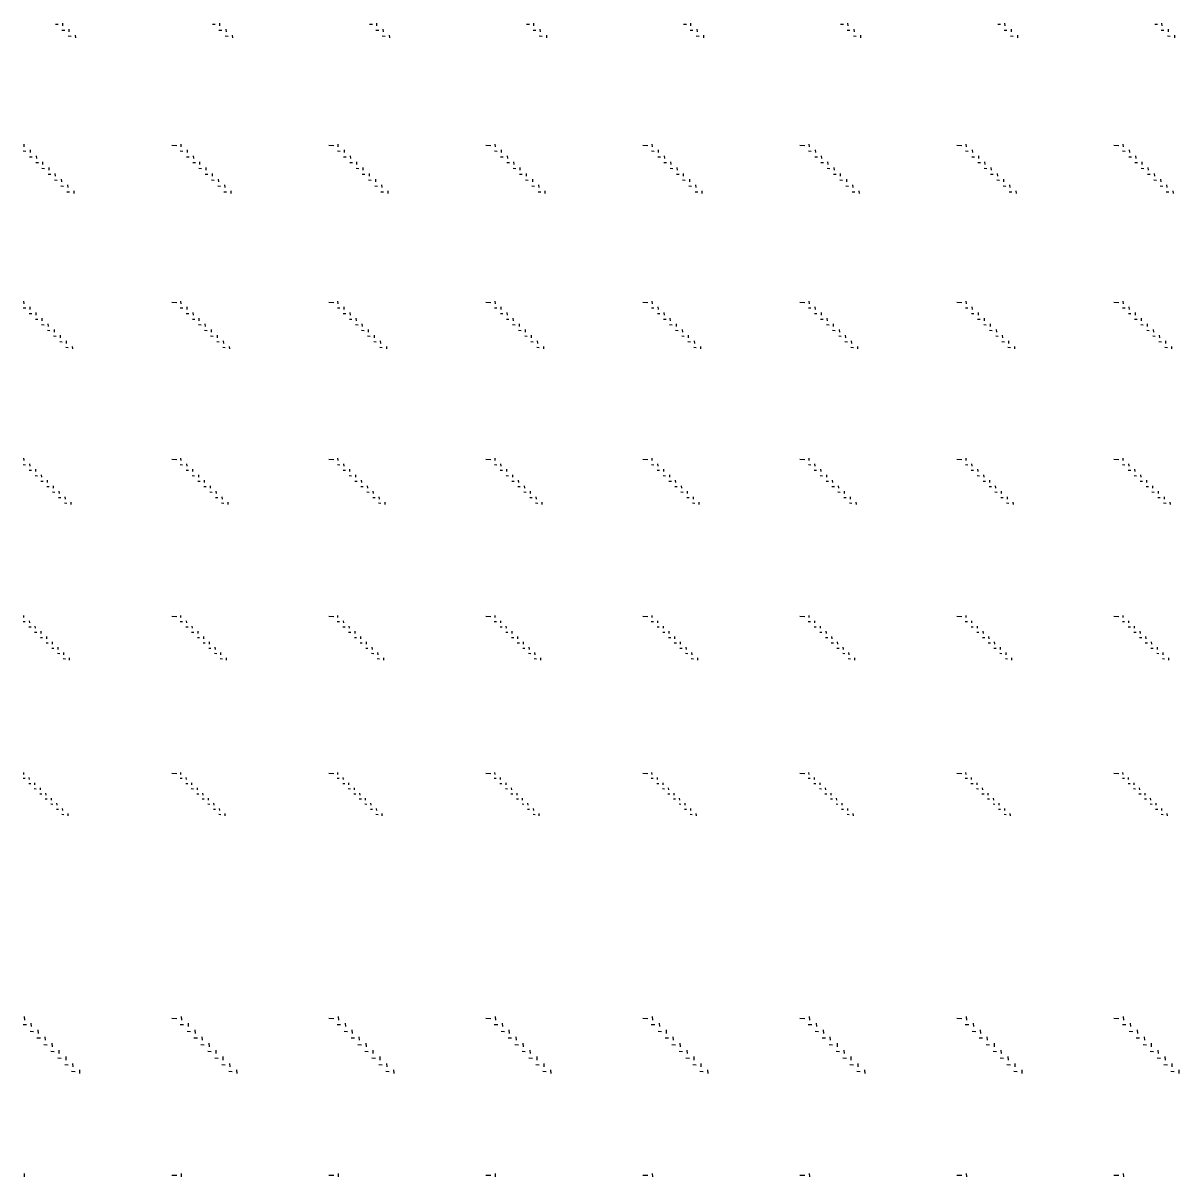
# Model space of a CAD drawing. Extents: x 0 to 300000, y 0 to 300000.
# Drawn here: x 186890 to 223690, y 113245 to 149995 of the extents above; entities that cross this region are included whole.
import ezdxf

# ---------------------------------------------------------------- set-up
doc = ezdxf.new("R2010")
doc.units = 0
doc.header["$MEASUREMENT"] = 0
doc.layers.get('0').update_dxf_attribs({"linetype": 'CONTINUOUS'})

msp = doc.modelspace()

# ---------------------------------------------------------------- linework, layer by layer
at = {"color": 7}
for p, q in [((187920, 149965), (188010, 149960)), ((188140, 149995), (188145, 149905)), ((188345, 149805), (188350, 149715)), ((192920, 149965), (193010, 149960)), ((193140, 149995), (193145, 149905)), ((193345, 149805), (193350, 149715)), ((197920, 149965), (198010, 149960)), ((198140, 149995), (198145, 149905)), ((198345, 149805), (198350, 149715)), ((202920, 149965), (203010, 149960)), ((203140, 149995), (203145, 149905)), ((203345, 149805), (203350, 149715)), ((207920, 149965), (208010, 149960)), ((208140, 149995), (208145, 149905)), ((208345, 149805), (208350, 149715)), ((212920, 149965), (213010, 149960)), ((213140, 149995), (213145, 149905)), ((213345, 149805), (213350, 149715)), ((217920, 149965), (218010, 149960)), ((218140, 149995), (218145, 149905)), ((218345, 149805), (218350, 149715)), ((222920, 149965), (223010, 149960)), ((223140, 149995), (223145, 149905)), ((223345, 149805), (223350, 149715)), ((188125, 149775), (188215, 149770)), ((188325, 149585), (188415, 149580)), ((188550, 149615), (188555, 149525)), ((193125, 149775), (193215, 149770)), ((193325, 149585), (193415, 149580)), ((193550, 149615), (193555, 149525)), ((198125, 149775), (198215, 149770)), ((198325, 149585), (198415, 149580)), ((198550, 149615), (198555, 149525)), ((203125, 149775), (203215, 149770)), ((203325, 149585), (203415, 149580)), ((203550, 149615), (203555, 149525)), ((208125, 149775), (208215, 149770)), ((208325, 149585), (208415, 149580)), ((208550, 149615), (208555, 149525)), ((213125, 149775), (213215, 149770)), ((213325, 149585), (213415, 149580)), ((213550, 149615), (213555, 149525)), ((218125, 149775), (218215, 149770)), ((218325, 149585), (218415, 149580)), ((218550, 149615), (218555, 149525)), ((223125, 149775), (223215, 149770)), ((223325, 149585), (223415, 149580)), ((223550, 149615), (223555, 149525)), ((186910, 146140), (186915, 146055)), ((191620, 146105), (191780, 146095)), ((191910, 146140), (191915, 146055)), ((196620, 146105), (196780, 146095)), ((196910, 146140), (196915, 146055)), ((201620, 146105), (201780, 146095)), ((201910, 146140), (201915, 146055)), ((206620, 146105), (206780, 146095)), ((206910, 146140), (206915, 146055)), ((211620, 146105), (211780, 146095)), ((211910, 146140), (211915, 146055)), ((216620, 146105), (216780, 146095)), ((216910, 146140), (216915, 146055)), ((221620, 146105), (221780, 146095)), ((221910, 146140), (221915, 146055)), ((186895, 145925), (186980, 145920)), ((187095, 145740), (187180, 145735)), ((187110, 145955), (187115, 145870)), ((187305, 145770), (187315, 145685)), ((191895, 145925), (191980, 145920)), ((192095, 145740), (192180, 145735)), ((192110, 145955), (192115, 145870)), ((192305, 145770), (192315, 145685)), ((196895, 145925), (196980, 145920)), ((197095, 145740), (197180, 145735)), ((197110, 145955), (197115, 145870)), ((197305, 145770), (197315, 145685)), ((201895, 145925), (201980, 145920)), ((202095, 145740), (202180, 145735)), ((202110, 145955), (202115, 145870)), ((202305, 145770), (202315, 145685)), ((206895, 145925), (206980, 145920)), ((207095, 145740), (207180, 145735)), ((207110, 145955), (207115, 145870)), ((207305, 145770), (207315, 145685)), ((211895, 145925), (211980, 145920)), ((212095, 145740), (212180, 145735)), ((212110, 145955), (212115, 145870)), ((212305, 145770), (212315, 145685)), ((216895, 145925), (216980, 145920)), ((217095, 145740), (217180, 145735)), ((217110, 145955), (217115, 145870)), ((217305, 145770), (217315, 145685)), ((221895, 145925), (221980, 145920)), ((222095, 145740), (222180, 145735)), ((222110, 145955), (222115, 145870)), ((222305, 145770), (222315, 145685)), ((187290, 145555), (187375, 145550)), ((187490, 145370), (187575, 145365)), ((187505, 145580), (187510, 145495)), ((187705, 145395), (187710, 145310)), ((192290, 145555), (192375, 145550)), ((192490, 145370), (192575, 145365)), ((192505, 145580), (192510, 145495)), ((192705, 145395), (192710, 145310)), ((197290, 145555), (197375, 145550)), ((197490, 145370), (197575, 145365)), ((197505, 145580), (197510, 145495)), ((197705, 145395), (197710, 145310)), ((202290, 145555), (202375, 145550)), ((202490, 145370), (202575, 145365)), ((202505, 145580), (202510, 145495)), ((202705, 145395), (202710, 145310)), ((207290, 145555), (207375, 145550)), ((207490, 145370), (207575, 145365)), ((207505, 145580), (207510, 145495)), ((207705, 145395), (207710, 145310)), ((212290, 145555), (212375, 145550)), ((212490, 145370), (212575, 145365)), ((212505, 145580), (212510, 145495)), ((212705, 145395), (212710, 145310)), ((217290, 145555), (217375, 145550)), ((217490, 145370), (217575, 145365)), ((217505, 145580), (217510, 145495)), ((217705, 145395), (217710, 145310)), ((222290, 145555), (222375, 145550)), ((222490, 145370), (222575, 145365)), ((222505, 145580), (222510, 145495)), ((222705, 145395), (222710, 145310)), ((187690, 145185), (187775, 145180)), ((187890, 145000), (187975, 144995)), ((187905, 145210), (187910, 145125)), ((188105, 145025), (188110, 144940)), ((192690, 145185), (192775, 145180)), ((192890, 145000), (192975, 144995)), ((192905, 145210), (192910, 145125)), ((193105, 145025), (193110, 144940)), ((197690, 145185), (197775, 145180)), ((197890, 145000), (197975, 144995)), ((197905, 145210), (197910, 145125)), ((198105, 145025), (198110, 144940)), ((202690, 145185), (202775, 145180)), ((202890, 145000), (202975, 144995)), ((202905, 145210), (202910, 145125)), ((203105, 145025), (203110, 144940)), ((207690, 145185), (207775, 145180)), ((207890, 145000), (207975, 144995)), ((207905, 145210), (207910, 145125)), ((208105, 145025), (208110, 144940)), ((212690, 145185), (212775, 145180)), ((212890, 145000), (212975, 144995)), ((212905, 145210), (212910, 145125)), ((213105, 145025), (213110, 144940)), ((217690, 145185), (217775, 145180)), ((217890, 145000), (217975, 144995)), ((217905, 145210), (217910, 145125)), ((218105, 145025), (218110, 144940)), ((222690, 145185), (222775, 145180)), ((222890, 145000), (222975, 144995)), ((222905, 145210), (222910, 145125)), ((223105, 145025), (223110, 144940)), ((188090, 144815), (188175, 144805)), ((188285, 144625), (188370, 144620)), ((188300, 144840), (188310, 144755)), ((188500, 144655), (188505, 144570)), ((193090, 144815), (193175, 144805)), ((193285, 144625), (193370, 144620)), ((193300, 144840), (193310, 144755)), ((193500, 144655), (193505, 144570)), ((198090, 144815), (198175, 144805)), ((198285, 144625), (198370, 144620)), ((198300, 144840), (198310, 144755)), ((198500, 144655), (198505, 144570)), ((203090, 144815), (203175, 144805)), ((203285, 144625), (203370, 144620)), ((203300, 144840), (203310, 144755)), ((203500, 144655), (203505, 144570)), ((208090, 144815), (208175, 144805)), ((208285, 144625), (208370, 144620)), ((208300, 144840), (208310, 144755)), ((208500, 144655), (208505, 144570)), ((213090, 144815), (213175, 144805)), ((213285, 144625), (213370, 144620)), ((213300, 144840), (213310, 144755)), ((213500, 144655), (213505, 144570)), ((218090, 144815), (218175, 144805)), ((218285, 144625), (218370, 144620)), ((218300, 144840), (218310, 144755)), ((218500, 144655), (218505, 144570)), ((223090, 144815), (223175, 144805)), ((223285, 144625), (223370, 144620)), ((223300, 144840), (223310, 144755)), ((223500, 144655), (223505, 144570)), ((186905, 141135), (186915, 141055)), ((187100, 140955), (187105, 140875)), ((191620, 141105), (191780, 141095)), ((191905, 141135), (191915, 141055)), ((192100, 140955), (192105, 140875)), ((196620, 141105), (196780, 141095)), ((196905, 141135), (196915, 141055)), ((197100, 140955), (197105, 140875)), ((201620, 141105), (201780, 141095)), ((201905, 141135), (201915, 141055)), ((202100, 140955), (202105, 140875)), ((206620, 141105), (206780, 141095)), ((206905, 141135), (206915, 141055)), ((207100, 140955), (207105, 140875)), ((211620, 141105), (211780, 141095)), ((211905, 141135), (211915, 141055)), ((212100, 140955), (212105, 140875)), ((216620, 141105), (216780, 141095)), ((216905, 141135), (216915, 141055)), ((217100, 140955), (217105, 140875)), ((221620, 141105), (221780, 141095)), ((221905, 141135), (221915, 141055)), ((222100, 140955), (222105, 140875)), ((186895, 140930), (186975, 140925)), ((187085, 140750), (187165, 140745)), ((187295, 140775), (187300, 140695)), ((187485, 140595), (187490, 140515)), ((191895, 140930), (191975, 140925)), ((192085, 140750), (192165, 140745)), ((192295, 140775), (192300, 140695)), ((192485, 140595), (192490, 140515)), ((196895, 140930), (196975, 140925)), ((197085, 140750), (197165, 140745)), ((197295, 140775), (197300, 140695)), ((197485, 140595), (197490, 140515)), ((201895, 140930), (201975, 140925)), ((202085, 140750), (202165, 140745)), ((202295, 140775), (202300, 140695)), ((202485, 140595), (202490, 140515)), ((206895, 140930), (206975, 140925)), ((207085, 140750), (207165, 140745)), ((207295, 140775), (207300, 140695)), ((207485, 140595), (207490, 140515)), ((211895, 140930), (211975, 140925)), ((212085, 140750), (212165, 140745)), ((212295, 140775), (212300, 140695)), ((212485, 140595), (212490, 140515)), ((216895, 140930), (216975, 140925)), ((217085, 140750), (217165, 140745)), ((217295, 140775), (217300, 140695)), ((217485, 140595), (217490, 140515)), ((221895, 140930), (221975, 140925)), ((222085, 140750), (222165, 140745)), ((222295, 140775), (222300, 140695)), ((222485, 140595), (222490, 140515)), ((187280, 140570), (187360, 140565)), ((187475, 140390), (187555, 140385)), ((187665, 140210), (187745, 140205)), ((187680, 140415), (187685, 140335)), ((187875, 140235), (187880, 140155)), ((192280, 140570), (192360, 140565)), ((192475, 140390), (192555, 140385)), ((192665, 140210), (192745, 140205)), ((192680, 140415), (192685, 140335)), ((192875, 140235), (192880, 140155)), ((197280, 140570), (197360, 140565)), ((197475, 140390), (197555, 140385)), ((197665, 140210), (197745, 140205)), ((197680, 140415), (197685, 140335)), ((197875, 140235), (197880, 140155)), ((202280, 140570), (202360, 140565)), ((202475, 140390), (202555, 140385)), ((202665, 140210), (202745, 140205)), ((202680, 140415), (202685, 140335)), ((202875, 140235), (202880, 140155)), ((207280, 140570), (207360, 140565)), ((207475, 140390), (207555, 140385)), ((207665, 140210), (207745, 140205)), ((207680, 140415), (207685, 140335)), ((207875, 140235), (207880, 140155)), ((212280, 140570), (212360, 140565)), ((212475, 140390), (212555, 140385)), ((212665, 140210), (212745, 140205)), ((212680, 140415), (212685, 140335)), ((212875, 140235), (212880, 140155)), ((217280, 140570), (217360, 140565)), ((217475, 140390), (217555, 140385)), ((217665, 140210), (217745, 140205)), ((217680, 140415), (217685, 140335)), ((217875, 140235), (217880, 140155)), ((222280, 140570), (222360, 140565)), ((222475, 140390), (222555, 140385)), ((222665, 140210), (222745, 140205)), ((222680, 140415), (222685, 140335)), ((222875, 140235), (222880, 140155)), ((187860, 140030), (187940, 140025)), ((188055, 139850), (188135, 139845)), ((188065, 140055), (188070, 139975)), ((188260, 139875), (188265, 139795)), ((192860, 140030), (192940, 140025)), ((193055, 139850), (193135, 139845)), ((193065, 140055), (193070, 139975)), ((193260, 139875), (193265, 139795)), ((197860, 140030), (197940, 140025)), ((198055, 139850), (198135, 139845)), ((198065, 140055), (198070, 139975)), ((198260, 139875), (198265, 139795)), ((202860, 140030), (202940, 140025)), ((203055, 139850), (203135, 139845)), ((203065, 140055), (203070, 139975)), ((203260, 139875), (203265, 139795)), ((207860, 140030), (207940, 140025)), ((208055, 139850), (208135, 139845)), ((208065, 140055), (208070, 139975)), ((208260, 139875), (208265, 139795)), ((212860, 140030), (212940, 140025)), ((213055, 139850), (213135, 139845)), ((213065, 140055), (213070, 139975)), ((213260, 139875), (213265, 139795)), ((217860, 140030), (217940, 140025)), ((218055, 139850), (218135, 139845)), ((218065, 140055), (218070, 139975)), ((218260, 139875), (218265, 139795)), ((222860, 140030), (222940, 140025)), ((223055, 139850), (223135, 139845)), ((223065, 140055), (223070, 139975)), ((223260, 139875), (223265, 139795)), ((188245, 139670), (188325, 139665)), ((188455, 139695), (188460, 139615)), ((193245, 139670), (193325, 139665)), ((193455, 139695), (193460, 139615)), ((198245, 139670), (198325, 139665)), ((198455, 139695), (198460, 139615)), ((203245, 139670), (203325, 139665)), ((203455, 139695), (203460, 139615)), ((208245, 139670), (208325, 139665)), ((208455, 139695), (208460, 139615)), ((213245, 139670), (213325, 139665)), ((213455, 139695), (213460, 139615)), ((218245, 139670), (218325, 139665)), ((218455, 139695), (218460, 139615)), ((223245, 139670), (223325, 139665)), ((223455, 139695), (223460, 139615)), ((186895, 135935), (186970, 135930)), ((186905, 136135), (186910, 136060)), ((187090, 135960), (187100, 135885)), ((191620, 136105), (191780, 136095)), ((191895, 135935), (191970, 135930)), ((191905, 136135), (191910, 136060)), ((192090, 135960), (192100, 135885)), ((196620, 136105), (196780, 136095)), ((196895, 135935), (196970, 135930)), ((196905, 136135), (196910, 136060)), ((197090, 135960), (197100, 135885)), ((201620, 136105), (201780, 136095)), ((201895, 135935), (201970, 135930)), ((201905, 136135), (201910, 136060)), ((202090, 135960), (202100, 135885)), ((206620, 136105), (206780, 136095)), ((206895, 135935), (206970, 135930)), ((206905, 136135), (206910, 136060)), ((207090, 135960), (207100, 135885)), ((211620, 136105), (211780, 136095)), ((211895, 135935), (211970, 135930)), ((211905, 136135), (211910, 136060)), ((212090, 135960), (212100, 135885)), ((216620, 136105), (216780, 136095)), ((216895, 135935), (216970, 135930)), ((216905, 136135), (216910, 136060)), ((217090, 135960), (217100, 135885)), ((221620, 136105), (221780, 136095)), ((221895, 135935), (221970, 135930)), ((221905, 136135), (221910, 136060)), ((222090, 135960), (222100, 135885)), ((187080, 135760), (187155, 135755)), ((187270, 135585), (187345, 135580)), ((187280, 135785), (187285, 135710)), ((187470, 135610), (187475, 135535)), ((187655, 135435), (187660, 135360)), ((192080, 135760), (192155, 135755)), ((192270, 135585), (192345, 135580)), ((192280, 135785), (192285, 135710)), ((192470, 135610), (192475, 135535)), ((192655, 135435), (192660, 135360)), ((197080, 135760), (197155, 135755)), ((197270, 135585), (197345, 135580)), ((197280, 135785), (197285, 135710)), ((197470, 135610), (197475, 135535)), ((197655, 135435), (197660, 135360)), ((202080, 135760), (202155, 135755)), ((202270, 135585), (202345, 135580)), ((202280, 135785), (202285, 135710)), ((202470, 135610), (202475, 135535)), ((202655, 135435), (202660, 135360)), ((207080, 135760), (207155, 135755)), ((207270, 135585), (207345, 135580)), ((207280, 135785), (207285, 135710)), ((207470, 135610), (207475, 135535)), ((207655, 135435), (207660, 135360)), ((212080, 135760), (212155, 135755)), ((212270, 135585), (212345, 135580)), ((212280, 135785), (212285, 135710)), ((212470, 135610), (212475, 135535)), ((212655, 135435), (212660, 135360)), ((217080, 135760), (217155, 135755)), ((217270, 135585), (217345, 135580)), ((217280, 135785), (217285, 135710)), ((217470, 135610), (217475, 135535)), ((217655, 135435), (217660, 135360)), ((222080, 135760), (222155, 135755)), ((222270, 135585), (222345, 135580)), ((222280, 135785), (222285, 135710)), ((222470, 135610), (222475, 135535)), ((222655, 135435), (222660, 135360)), ((187455, 135410), (187530, 135405)), ((187645, 135235), (187720, 135230)), ((187830, 135060), (187905, 135055)), ((187845, 135260), (187850, 135185)), ((188030, 135085), (188035, 135010)), ((192455, 135410), (192530, 135405)), ((192645, 135235), (192720, 135230)), ((192830, 135060), (192905, 135055)), ((192845, 135260), (192850, 135185)), ((193030, 135085), (193035, 135010)), ((197455, 135410), (197530, 135405)), ((197645, 135235), (197720, 135230)), ((197830, 135060), (197905, 135055)), ((197845, 135260), (197850, 135185)), ((198030, 135085), (198035, 135010)), ((202455, 135410), (202530, 135405)), ((202645, 135235), (202720, 135230)), ((202830, 135060), (202905, 135055)), ((202845, 135260), (202850, 135185)), ((203030, 135085), (203035, 135010)), ((207455, 135410), (207530, 135405)), ((207645, 135235), (207720, 135230)), ((207830, 135060), (207905, 135055)), ((207845, 135260), (207850, 135185)), ((208030, 135085), (208035, 135010)), ((212455, 135410), (212530, 135405)), ((212645, 135235), (212720, 135230)), ((212830, 135060), (212905, 135055)), ((212845, 135260), (212850, 135185)), ((213030, 135085), (213035, 135010)), ((217455, 135410), (217530, 135405)), ((217645, 135235), (217720, 135230)), ((217830, 135060), (217905, 135055)), ((217845, 135260), (217850, 135185)), ((218030, 135085), (218035, 135010)), ((222455, 135410), (222530, 135405)), ((222645, 135235), (222720, 135230)), ((222830, 135060), (222905, 135055)), ((222845, 135260), (222850, 135185)), ((223030, 135085), (223035, 135010)), ((188020, 134885), (188095, 134880)), ((188205, 134710), (188280, 134705)), ((188220, 134910), (188225, 134835)), ((188405, 134735), (188410, 134660)), ((193020, 134885), (193095, 134880)), ((193205, 134710), (193280, 134705)), ((193220, 134910), (193225, 134835)), ((193405, 134735), (193410, 134660)), ((198020, 134885), (198095, 134880)), ((198205, 134710), (198280, 134705)), ((198220, 134910), (198225, 134835)), ((198405, 134735), (198410, 134660)), ((203020, 134885), (203095, 134880)), ((203205, 134710), (203280, 134705)), ((203220, 134910), (203225, 134835)), ((203405, 134735), (203410, 134660)), ((208020, 134885), (208095, 134880)), ((208205, 134710), (208280, 134705)), ((208220, 134910), (208225, 134835)), ((208405, 134735), (208410, 134660)), ((213020, 134885), (213095, 134880)), ((213205, 134710), (213280, 134705)), ((213220, 134910), (213225, 134835)), ((213405, 134735), (213410, 134660)), ((218020, 134885), (218095, 134880)), ((218205, 134710), (218280, 134705)), ((218220, 134910), (218225, 134835)), ((218405, 134735), (218410, 134660)), ((223020, 134885), (223095, 134880)), ((223205, 134710), (223280, 134705)), ((223220, 134910), (223225, 134835)), ((223405, 134735), (223410, 134660)), ((186905, 131130), (186905, 131060)), ((191620, 131105), (191780, 131095)), ((191905, 131130), (191905, 131060)), ((196620, 131105), (196780, 131095)), ((196905, 131130), (196905, 131060)), ((201620, 131105), (201780, 131095)), ((201905, 131130), (201905, 131060)), ((206620, 131105), (206780, 131095)), ((206905, 131130), (206905, 131060)), ((211620, 131105), (211780, 131095)), ((211905, 131130), (211905, 131060)), ((216620, 131105), (216780, 131095)), ((216905, 131130), (216905, 131060)), ((221620, 131105), (221780, 131095)), ((221905, 131130), (221905, 131060)), ((186890, 130940), (186960, 130935)), ((187075, 130770), (187145, 130765)), ((187085, 130960), (187090, 130890)), ((187265, 130790), (187270, 130720)), ((191890, 130940), (191960, 130935)), ((192075, 130770), (192145, 130765)), ((192085, 130960), (192090, 130890)), ((192265, 130790), (192270, 130720)), ((196890, 130940), (196960, 130935)), ((197075, 130770), (197145, 130765)), ((197085, 130960), (197090, 130890)), ((197265, 130790), (197270, 130720)), ((201890, 130940), (201960, 130935)), ((202075, 130770), (202145, 130765)), ((202085, 130960), (202090, 130890)), ((202265, 130790), (202270, 130720)), ((206890, 130940), (206960, 130935)), ((207075, 130770), (207145, 130765)), ((207085, 130960), (207090, 130890)), ((207265, 130790), (207270, 130720)), ((211890, 130940), (211960, 130935)), ((212075, 130770), (212145, 130765)), ((212085, 130960), (212090, 130890)), ((212265, 130790), (212270, 130720)), ((216890, 130940), (216960, 130935)), ((217075, 130770), (217145, 130765)), ((217085, 130960), (217090, 130890)), ((217265, 130790), (217270, 130720)), ((221890, 130940), (221960, 130935)), ((222075, 130770), (222145, 130765)), ((222085, 130960), (222090, 130890)), ((222265, 130790), (222270, 130720)), ((187255, 130600), (187325, 130595)), ((187440, 130430), (187510, 130425)), ((187450, 130625), (187455, 130555)), ((187630, 130455), (187635, 130385)), ((187810, 130285), (187815, 130215)), ((192255, 130600), (192325, 130595)), ((192440, 130430), (192510, 130425)), ((192450, 130625), (192455, 130555)), ((192630, 130455), (192635, 130385)), ((192810, 130285), (192815, 130215)), ((197255, 130600), (197325, 130595)), ((197440, 130430), (197510, 130425)), ((197450, 130625), (197455, 130555)), ((197630, 130455), (197635, 130385)), ((197810, 130285), (197815, 130215)), ((202255, 130600), (202325, 130595)), ((202440, 130430), (202510, 130425)), ((202450, 130625), (202455, 130555)), ((202630, 130455), (202635, 130385)), ((202810, 130285), (202815, 130215)), ((207255, 130600), (207325, 130595)), ((207440, 130430), (207510, 130425)), ((207450, 130625), (207455, 130555)), ((207630, 130455), (207635, 130385)), ((207810, 130285), (207815, 130215)), ((212255, 130600), (212325, 130595)), ((212440, 130430), (212510, 130425)), ((212450, 130625), (212455, 130555)), ((212630, 130455), (212635, 130385)), ((212810, 130285), (212815, 130215)), ((217255, 130600), (217325, 130595)), ((217440, 130430), (217510, 130425)), ((217450, 130625), (217455, 130555)), ((217630, 130455), (217635, 130385)), ((217810, 130285), (217815, 130215)), ((222255, 130600), (222325, 130595)), ((222440, 130430), (222510, 130425)), ((222450, 130625), (222455, 130555)), ((222630, 130455), (222635, 130385)), ((222810, 130285), (222815, 130215)), ((187620, 130260), (187690, 130255)), ((187800, 130090), (187870, 130090)), ((187985, 129925), (188055, 129920)), ((187995, 130115), (188000, 130045)), ((188175, 129945), (188180, 129875)), ((192620, 130260), (192690, 130255)), ((192800, 130090), (192870, 130090)), ((192985, 129925), (193055, 129920)), ((192995, 130115), (193000, 130045)), ((193175, 129945), (193180, 129875)), ((197620, 130260), (197690, 130255)), ((197800, 130090), (197870, 130090)), ((197985, 129925), (198055, 129920)), ((197995, 130115), (198000, 130045)), ((198175, 129945), (198180, 129875)), ((202620, 130260), (202690, 130255)), ((202800, 130090), (202870, 130090)), ((202985, 129925), (203055, 129920)), ((202995, 130115), (203000, 130045)), ((203175, 129945), (203180, 129875)), ((207620, 130260), (207690, 130255)), ((207800, 130090), (207870, 130090)), ((207985, 129925), (208055, 129920)), ((207995, 130115), (208000, 130045)), ((208175, 129945), (208180, 129875)), ((212620, 130260), (212690, 130255)), ((212800, 130090), (212870, 130090)), ((212985, 129925), (213055, 129920)), ((212995, 130115), (213000, 130045)), ((213175, 129945), (213180, 129875)), ((217620, 130260), (217690, 130255)), ((217800, 130090), (217870, 130090)), ((217985, 129925), (218055, 129920)), ((217995, 130115), (218000, 130045)), ((218175, 129945), (218180, 129875)), ((222620, 130260), (222690, 130255)), ((222800, 130090), (222870, 130090)), ((222985, 129925), (223055, 129920)), ((222995, 130115), (223000, 130045)), ((223175, 129945), (223180, 129875)), ((188165, 129755), (188235, 129750)), ((188360, 129775), (188360, 129705)), ((193165, 129755), (193235, 129750)), ((193360, 129775), (193360, 129705)), ((198165, 129755), (198235, 129750)), ((198360, 129775), (198360, 129705)), ((203165, 129755), (203235, 129750)), ((203360, 129775), (203360, 129705)), ((208165, 129755), (208235, 129750)), ((208360, 129775), (208360, 129705)), ((213165, 129755), (213235, 129750)), ((213360, 129775), (213360, 129705)), ((218165, 129755), (218235, 129750)), ((218360, 129775), (218360, 129705)), ((223165, 129755), (223235, 129750)), ((223360, 129775), (223360, 129705)), ((186890, 125945), (186955, 125940)), ((186900, 126130), (186905, 126065)), ((187075, 125965), (187080, 125900)), ((191620, 126105), (191780, 126095)), ((191890, 125945), (191955, 125940)), ((191900, 126130), (191905, 126065)), ((192075, 125965), (192080, 125900)), ((196620, 126105), (196780, 126095)), ((196890, 125945), (196955, 125940)), ((196900, 126130), (196905, 126065)), ((197075, 125965), (197080, 125900)), ((201620, 126105), (201780, 126095)), ((201890, 125945), (201955, 125940)), ((201900, 126130), (201905, 126065)), ((202075, 125965), (202080, 125900)), ((206620, 126105), (206780, 126095)), ((206890, 125945), (206955, 125940)), ((206900, 126130), (206905, 126065)), ((207075, 125965), (207080, 125900)), ((211620, 126105), (211780, 126095)), ((211890, 125945), (211955, 125940)), ((211900, 126130), (211905, 126065)), ((212075, 125965), (212080, 125900)), ((216620, 126105), (216780, 126095)), ((216890, 125945), (216955, 125940)), ((216900, 126130), (216905, 126065)), ((217075, 125965), (217080, 125900)), ((221620, 126105), (221780, 126095)), ((221890, 125945), (221955, 125940)), ((221900, 126130), (221905, 126065)), ((222075, 125965), (222080, 125900)), ((187070, 125780), (187135, 125775)), ((187245, 125615), (187310, 125610)), ((187255, 125800), (187255, 125735)), ((187430, 125635), (187435, 125570)), ((192070, 125780), (192135, 125775)), ((192245, 125615), (192310, 125610)), ((192255, 125800), (192255, 125735)), ((192430, 125635), (192435, 125570)), ((197070, 125780), (197135, 125775)), ((197245, 125615), (197310, 125610)), ((197255, 125800), (197255, 125735)), ((197430, 125635), (197435, 125570)), ((202070, 125780), (202135, 125775)), ((202245, 125615), (202310, 125610)), ((202255, 125800), (202255, 125735)), ((202430, 125635), (202435, 125570)), ((207070, 125780), (207135, 125775)), ((207245, 125615), (207310, 125610)), ((207255, 125800), (207255, 125735)), ((207430, 125635), (207435, 125570)), ((212070, 125780), (212135, 125775)), ((212245, 125615), (212310, 125610)), ((212255, 125800), (212255, 125735)), ((212430, 125635), (212435, 125570)), ((217070, 125780), (217135, 125775)), ((217245, 125615), (217310, 125610)), ((217255, 125800), (217255, 125735)), ((217430, 125635), (217435, 125570)), ((222070, 125780), (222135, 125775)), ((222245, 125615), (222310, 125610)), ((222255, 125800), (222255, 125735)), ((222430, 125635), (222435, 125570)), ((187420, 125450), (187485, 125450)), ((187595, 125290), (187660, 125285)), ((187605, 125470), (187610, 125405)), ((187775, 125125), (187835, 125120)), ((187780, 125305), (187785, 125245)), ((187955, 125145), (187960, 125080)), ((192420, 125450), (192485, 125450)), ((192595, 125290), (192660, 125285)), ((192605, 125470), (192610, 125405)), ((192775, 125125), (192835, 125120)), ((192780, 125305), (192785, 125245)), ((192955, 125145), (192960, 125080)), ((197420, 125450), (197485, 125450)), ((197595, 125290), (197660, 125285)), ((197605, 125470), (197610, 125405)), ((197775, 125125), (197835, 125120)), ((197780, 125305), (197785, 125245)), ((197955, 125145), (197960, 125080)), ((202420, 125450), (202485, 125450)), ((202595, 125290), (202660, 125285)), ((202605, 125470), (202610, 125405)), ((202775, 125125), (202835, 125120)), ((202780, 125305), (202785, 125245)), ((202955, 125145), (202960, 125080)), ((207420, 125450), (207485, 125450)), ((207595, 125290), (207660, 125285)), ((207605, 125470), (207610, 125405)), ((207775, 125125), (207835, 125120)), ((207780, 125305), (207785, 125245)), ((207955, 125145), (207960, 125080)), ((212420, 125450), (212485, 125450)), ((212595, 125290), (212660, 125285)), ((212605, 125470), (212610, 125405)), ((212775, 125125), (212835, 125120)), ((212780, 125305), (212785, 125245)), ((212955, 125145), (212960, 125080)), ((217420, 125450), (217485, 125450)), ((217595, 125290), (217660, 125285)), ((217605, 125470), (217610, 125405)), ((217775, 125125), (217835, 125120)), ((217780, 125305), (217785, 125245)), ((217955, 125145), (217960, 125080)), ((222420, 125450), (222485, 125450)), ((222595, 125290), (222660, 125285)), ((222605, 125470), (222610, 125405)), ((222775, 125125), (222835, 125120)), ((222780, 125305), (222785, 125245)), ((222955, 125145), (222960, 125080)), ((187950, 124960), (188015, 124955)), ((188125, 124795), (188190, 124790)), ((188135, 124980), (188140, 124915)), ((188310, 124815), (188315, 124750)), ((192950, 124960), (193015, 124955)), ((193125, 124795), (193190, 124790)), ((193135, 124980), (193140, 124915)), ((193310, 124815), (193315, 124750)), ((197950, 124960), (198015, 124955)), ((198125, 124795), (198190, 124790)), ((198135, 124980), (198140, 124915)), ((198310, 124815), (198315, 124750)), ((202950, 124960), (203015, 124955)), ((203125, 124795), (203190, 124790)), ((203135, 124980), (203140, 124915)), ((203310, 124815), (203315, 124750)), ((207950, 124960), (208015, 124955)), ((208125, 124795), (208190, 124790)), ((208135, 124980), (208140, 124915)), ((208310, 124815), (208315, 124750)), ((212950, 124960), (213015, 124955)), ((213125, 124795), (213190, 124790)), ((213135, 124980), (213140, 124915)), ((213310, 124815), (213315, 124750)), ((217950, 124960), (218015, 124955)), ((218125, 124795), (218190, 124790)), ((218135, 124980), (218140, 124915)), ((218310, 124815), (218315, 124750)), ((222950, 124960), (223015, 124955)), ((223125, 124795), (223190, 124790)), ((223135, 124980), (223140, 124915)), ((223310, 124815), (223315, 124750)), ((186920, 118350), (186930, 118240)), ((187140, 118140), (187150, 118030)), ((191620, 118305), (191780, 118295)), ((191920, 118350), (191930, 118240)), ((192140, 118140), (192150, 118030)), ((196620, 118305), (196780, 118295)), ((196920, 118350), (196930, 118240)), ((197140, 118140), (197150, 118030)), ((201620, 118305), (201780, 118295)), ((201920, 118350), (201930, 118240)), ((202140, 118140), (202150, 118030)), ((206620, 118305), (206780, 118295)), ((206920, 118350), (206930, 118240)), ((207140, 118140), (207150, 118030)), ((211620, 118305), (211780, 118295)), ((211920, 118350), (211930, 118240)), ((212140, 118140), (212150, 118030)), ((216620, 118305), (216780, 118295)), ((216920, 118350), (216930, 118240)), ((217140, 118140), (217150, 118030)), ((221620, 118305), (221780, 118295)), ((221920, 118350), (221930, 118240)), ((222140, 118140), (222150, 118030)), ((186890, 118100), (187000, 118095)), ((187110, 117890), (187220, 117880)), ((187360, 117925), (187370, 117815)), ((191890, 118100), (192000, 118095)), ((192110, 117890), (192220, 117880)), ((192360, 117925), (192370, 117815)), ((196890, 118100), (197000, 118095)), ((197110, 117890), (197220, 117880)), ((197360, 117925), (197370, 117815)), ((201890, 118100), (202000, 118095)), ((202110, 117890), (202220, 117880)), ((202360, 117925), (202370, 117815)), ((206890, 118100), (207000, 118095)), ((207110, 117890), (207220, 117880)), ((207360, 117925), (207370, 117815)), ((211890, 118100), (212000, 118095)), ((212110, 117890), (212220, 117880)), ((212360, 117925), (212370, 117815)), ((216890, 118100), (217000, 118095)), ((217110, 117890), (217220, 117880)), ((217360, 117925), (217370, 117815)), ((221890, 118100), (222000, 118095)), ((222110, 117890), (222220, 117880)), ((222360, 117925), (222370, 117815)), ((187330, 117675), (187440, 117670)), ((187550, 117460), (187660, 117455)), ((187580, 117710), (187590, 117605)), ((187805, 117500), (187810, 117390)), ((192330, 117675), (192440, 117670)), ((192550, 117460), (192660, 117455)), ((192580, 117710), (192590, 117605)), ((192805, 117500), (192810, 117390)), ((197330, 117675), (197440, 117670)), ((197550, 117460), (197660, 117455)), ((197580, 117710), (197590, 117605)), ((197805, 117500), (197810, 117390)), ((202330, 117675), (202440, 117670)), ((202550, 117460), (202660, 117455)), ((202580, 117710), (202590, 117605)), ((202805, 117500), (202810, 117390)), ((207330, 117675), (207440, 117670)), ((207550, 117460), (207660, 117455)), ((207580, 117710), (207590, 117605)), ((207805, 117500), (207810, 117390)), ((212330, 117675), (212440, 117670)), ((212550, 117460), (212660, 117455)), ((212580, 117710), (212590, 117605)), ((212805, 117500), (212810, 117390)), ((217330, 117675), (217440, 117670)), ((217550, 117460), (217660, 117455)), ((217580, 117710), (217590, 117605)), ((217805, 117500), (217810, 117390)), ((222330, 117675), (222440, 117670)), ((222550, 117460), (222660, 117455)), ((222580, 117710), (222590, 117605)), ((222805, 117500), (222810, 117390)), ((187775, 117250), (187880, 117240)), ((187995, 117035), (188105, 117030)), ((188025, 117285), (188030, 117175)), ((188245, 117075), (188250, 116965)), ((192775, 117250), (192880, 117240)), ((192995, 117035), (193105, 117030)), ((193025, 117285), (193030, 117175)), ((193245, 117075), (193250, 116965)), ((197775, 117250), (197880, 117240)), ((197995, 117035), (198105, 117030)), ((198025, 117285), (198030, 117175)), ((198245, 117075), (198250, 116965)), ((202775, 117250), (202880, 117240)), ((202995, 117035), (203105, 117030)), ((203025, 117285), (203030, 117175)), ((203245, 117075), (203250, 116965)), ((207775, 117250), (207880, 117240)), ((207995, 117035), (208105, 117030)), ((208025, 117285), (208030, 117175)), ((208245, 117075), (208250, 116965)), ((212775, 117250), (212880, 117240)), ((212995, 117035), (213105, 117030)), ((213025, 117285), (213030, 117175)), ((213245, 117075), (213250, 116965)), ((217775, 117250), (217880, 117240)), ((217995, 117035), (218105, 117030)), ((218025, 117285), (218030, 117175)), ((218245, 117075), (218250, 116965)), ((222775, 117250), (222880, 117240)), ((222995, 117035), (223105, 117030)), ((223025, 117285), (223030, 117175)), ((223245, 117075), (223250, 116965)), ((188215, 116825), (188325, 116815)), ((188465, 116860), (188470, 116750)), ((193215, 116825), (193325, 116815)), ((193465, 116860), (193470, 116750)), ((198215, 116825), (198325, 116815)), ((198465, 116860), (198470, 116750)), ((203215, 116825), (203325, 116815)), ((203465, 116860), (203470, 116750)), ((208215, 116825), (208325, 116815)), ((208465, 116860), (208470, 116750)), ((213215, 116825), (213325, 116815)), ((213465, 116860), (213470, 116750)), ((218215, 116825), (218325, 116815)), ((218465, 116860), (218470, 116750)), ((223215, 116825), (223325, 116815)), ((223465, 116860), (223470, 116750)), ((188435, 116610), (188545, 116605)), ((188685, 116650), (188690, 116540)), ((193435, 116610), (193545, 116605)), ((193685, 116650), (193690, 116540)), ((198435, 116610), (198545, 116605)), ((198685, 116650), (198690, 116540)), ((203435, 116610), (203545, 116605)), ((203685, 116650), (203690, 116540)), ((208435, 116610), (208545, 116605)), ((208685, 116650), (208690, 116540)), ((213435, 116610), (213545, 116605)), ((213685, 116650), (213690, 116540)), ((218435, 116610), (218545, 116605)), ((218685, 116650), (218690, 116540)), ((223435, 116610), (223545, 116605)), ((223685, 116650), (223690, 116540)), ((186920, 113350), (186925, 113245)), ((191920, 113350), (191925, 113245)), ((196920, 113350), (196925, 113245)), ((201920, 113350), (201925, 113245)), ((206920, 113350), (206925, 113245)), ((211920, 113350), (211925, 113245)), ((216920, 113350), (216925, 113245)), ((221920, 113350), (221925, 113245)), ((191620, 113305), (191780, 113295)), ((196620, 113305), (196780, 113295)), ((201620, 113305), (201780, 113295)), ((206620, 113305), (206780, 113295)), ((211620, 113305), (211780, 113295)), ((216620, 113305), (216780, 113295)), ((221620, 113305), (221780, 113295))]:
    msp.add_line(p, q, dxfattribs=at)

doc.saveas('drawing.dxf')
